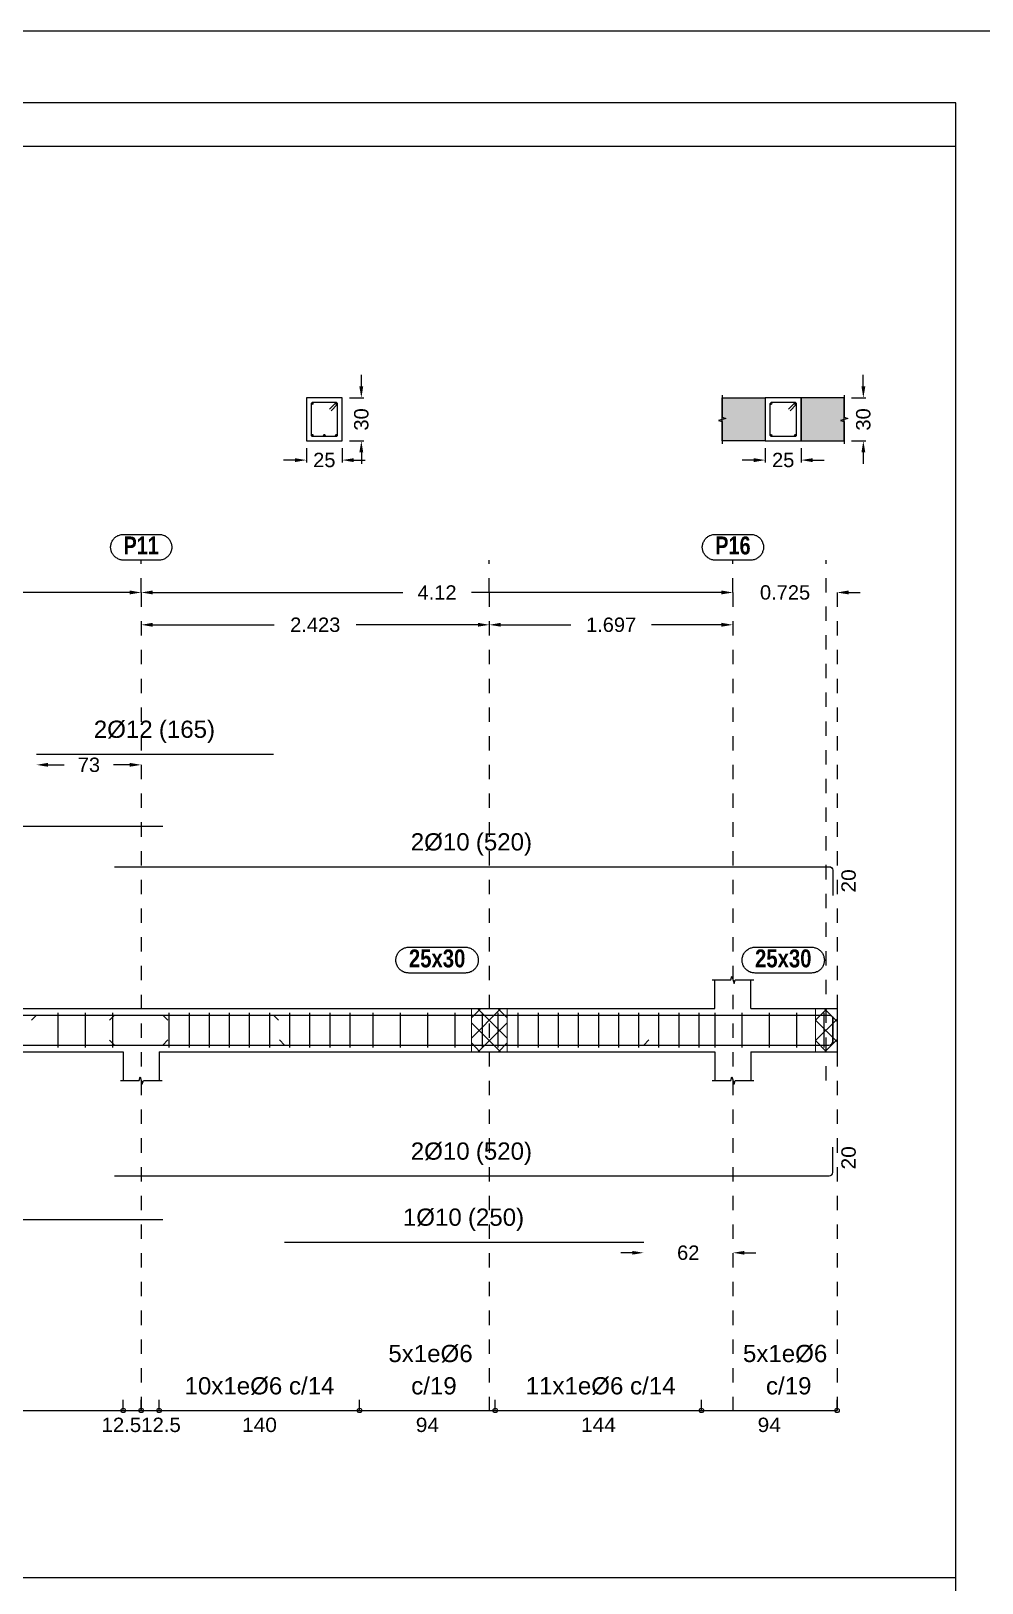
# Model space of a CAD drawing. Extents: x 2455 to 9764, y -806 to 181.
# Drawn here: x 4961.57 to 4968.19, y -398.53 to -387.73 of the extents above; entities that cross this region are included whole.
import ezdxf
from ezdxf.enums import TextEntityAlignment as Align

# ---------------------------------------------------------------- set-up
doc = ezdxf.new("R2010")
doc.units = 0
doc.header["$LTSCALE"] = 0.2
doc.header["$MEASUREMENT"] = 0
doc.linetypes.add('CYPE_RAYAPUNTO', pattern=[0.4125, 0.2025, -0.105, 0, -0.105])
doc.linetypes.add('PUNTOS2', pattern=[0.125, 0, -0.125])
doc.layers.add('01_cartela', color=6, linetype='CONTINUOUS', plot=False)
for name, color, linetype in [('01_cotas', 4, 'CONTINUOUS'), ('01_parcela', 7, 'CONTINUOUS'), ('01_primera', 5, 'CONTINUOUS'), ('ALZ_CONT_NUDOS', 5, 'CONTINUOUS'), ('ALZ_CONT_VIG_HORMIGON', 5, 'CONTINUOUS'), ('ALZ_COT_COT_LIN_APOYOS', 120, 'CYPE_RAYAPUNTO'), ('ALZ_REF_REF_REFERENCIA', 3, 'CONTINUOUS'), ('ALZ_REF_TEXTO_REF_NOMBRE', 3, 'CONTINUOUS'), ('ARM_LONGITUDINAL_Ø10', 4, 'CONTINUOUS'), ('ARM_LONGITUDINAL_Ø12', 4, 'CONTINUOUS'), ('ARM_TRANSVERSAL_Ø6', 4, 'CONTINUOUS'), ('SEC_CONT_FORJADOS_SECCION', 8, 'CONTINUOUS'), ('SEC_CONT_VIG_HORMIGON_SECCION', 2, 'CONTINUOUS'), ('UNI_CORTANTES', 3, 'CONTINUOUS')]:
    doc.layers.add(name, color=color, linetype=linetype)
doc.layers.add('VIG_CARAS', color=5, linetype='CONTINUOUS', lineweight=9)
doc.styles.add('BERNARDO', font='GOTHICB.TTF')
doc.styles.add('CYPETXT_0.15', font='arial.ttf', dxfattribs={"height": 0.1})
doc.styles.add('Estilo1', font='swissel.ttf')
doc.styles.add('NIEVES2', font='sanss___.ttf')
doc.styles.add('ROMANS', font='romans')
doc.dimstyles.new('DECIMAL-50', dxfattribs={"dimtxt": 0.08, "dimasz": 0.15, "dimexe": 0.05, "dimexo": 0.05, "dimgap": 0.09, "dimtad": 0, "dimzin": 0, "dimdsep": 46, "dimtxsty": 'ROMANS', "dimblk": 'DOTSMALL', "dimcen": 0.09, "dimclrt": 7, "dimadec": 0, "dimazin": 0, "dimtfac": 1.38, "dimtix": 1, "dimtofl": 0, "dimtmove": 2, "dimatfit": 3, "dimldrblk": 'OBLIQUE', "dimfxl": 1, "dimtolj": 1, "dimtzin": 0, "dimarcsym": 0})

# ---------------------------------------------------------------- blocks, each defined once
blk = doc.blocks.new('*D274')
at = {"layer": '01_cotas', "color": 0, "linetype": 'PUNTOS2', "lineweight": -2, "transparency": 16777216}
for p, q in [((4963.484, -390.633), (4963.484, -390.766)), ((4963.734, -390.633), (4963.734, -390.766))]:
    blk.add_line(p, q, dxfattribs=at)
at = {"layer": '01_cotas', "color": 0, "lineweight": -2, "transparency": 16777216}
for p, q in [((4963.404, -390.716), (4963.324, -390.716)), ((4963.814, -390.716), (4963.894, -390.716))]:
    blk.add_line(p, q, dxfattribs=at)
at = {"layer": '01_cotas', "color": 0, "transparency": 16777216}
for points in [[(4963.404, -390.703), (4963.404, -390.73), (4963.484, -390.716)], [(4963.814, -390.703), (4963.814, -390.73), (4963.734, -390.716)]]:
    blk.add_solid(points, dxfattribs=at)
at = {"layer": '01_cotas', "color": 5, "transparency": 16777216, "insert": (4963.609, -390.716), "char_height": 0.1, "attachment_point": 5, "style": 'Estilo1'}
blk.add_mtext('\\A1;25', dxfattribs=at)
blk = doc.blocks.new('*D275')
at = {"layer": '01_cotas', "color": 0, "lineweight": -2, "transparency": 16777216}
for p, q in [((4963.867, -390.203), (4963.867, -390.123)), ((4963.867, -390.663), (4963.867, -390.743))]:
    blk.add_line(p, q, dxfattribs=at)
at = {"layer": '01_cotas', "color": 0, "linetype": 'PUNTOS2', "lineweight": -2, "transparency": 16777216}
for p, q in [((4963.784, -390.283), (4963.917, -390.283)), ((4963.784, -390.583), (4963.917, -390.583))]:
    blk.add_line(p, q, dxfattribs=at)
at = {"layer": '01_cotas', "color": 0, "transparency": 16777216}
for points in [[(4963.853, -390.203), (4963.88, -390.203), (4963.867, -390.283)], [(4963.853, -390.663), (4963.88, -390.663), (4963.867, -390.583)]]:
    blk.add_solid(points, dxfattribs=at)
at = {"layer": '01_cotas', "color": 5, "transparency": 16777216, "insert": (4963.867, -390.433), "char_height": 0.1, "attachment_point": 5, "rotation": 90, "style": 'Estilo1'}
blk.add_mtext('\\A1;30', dxfattribs=at)
blk = doc.blocks.new('*D276')
at = {"layer": '01_cotas', "color": 0, "linetype": 'PUNTOS2', "lineweight": -2, "transparency": 16777216}
for p, q in [((4966.679, -390.633), (4966.679, -390.766)), ((4966.929, -390.633), (4966.929, -390.766))]:
    blk.add_line(p, q, dxfattribs=at)
at = {"layer": '01_cotas', "color": 0, "lineweight": -2, "transparency": 16777216}
for p, q in [((4966.599, -390.716), (4966.519, -390.716)), ((4967.009, -390.716), (4967.089, -390.716))]:
    blk.add_line(p, q, dxfattribs=at)
at = {"layer": '01_cotas', "color": 0, "transparency": 16777216}
for points in [[(4966.599, -390.703), (4966.599, -390.73), (4966.679, -390.716)], [(4967.009, -390.703), (4967.009, -390.73), (4966.929, -390.716)]]:
    blk.add_solid(points, dxfattribs=at)
at = {"layer": '01_cotas', "color": 5, "transparency": 16777216, "insert": (4966.804, -390.716), "char_height": 0.1, "attachment_point": 5, "style": 'Estilo1'}
blk.add_mtext('\\A1;25', dxfattribs=at)
blk = doc.blocks.new('*D277')
at = {"layer": '01_cotas', "color": 0, "lineweight": -2, "transparency": 16777216}
for p, q in [((4967.362, -390.203), (4967.362, -390.123)), ((4967.362, -390.663), (4967.362, -390.743))]:
    blk.add_line(p, q, dxfattribs=at)
at = {"layer": '01_cotas', "color": 0, "linetype": 'PUNTOS2', "lineweight": -2, "transparency": 16777216}
for p, q in [((4967.279, -390.283), (4967.412, -390.283)), ((4967.279, -390.583), (4967.412, -390.583))]:
    blk.add_line(p, q, dxfattribs=at)
at = {"layer": '01_cotas', "color": 0, "transparency": 16777216}
for points in [[(4967.349, -390.203), (4967.376, -390.203), (4967.362, -390.283)], [(4967.349, -390.663), (4967.376, -390.663), (4967.362, -390.583)]]:
    blk.add_solid(points, dxfattribs=at)
at = {"layer": '01_cotas', "color": 5, "transparency": 16777216, "insert": (4967.362, -390.433), "char_height": 0.1, "attachment_point": 5, "rotation": 90, "style": 'Estilo1'}
blk.add_mtext('\\A1;30', dxfattribs=at)
blk = doc.blocks.new('*D278')
at = {"layer": '01_cotas', "color": 0, "lineweight": -2, "transparency": 16777216}
for p, q in [((4962.414, -391.863), (4963.261, -391.863)), ((4964.678, -391.863), (4963.831, -391.863))]:
    blk.add_line(p, q, dxfattribs=at)
at = {"layer": '01_cotas', "color": 0, "transparency": 16777216}
for points in [[(4962.414, -391.849), (4962.414, -391.876), (4962.334, -391.863)], [(4964.678, -391.849), (4964.678, -391.876), (4964.758, -391.863)]]:
    blk.add_solid(points, dxfattribs=at)
at = {"layer": '01_cotas', "color": 5, "transparency": 16777216, "insert": (4963.546, -391.863), "char_height": 0.1, "attachment_point": 5, "style": 'Estilo1'}
blk.add_mtext('\\A1;2.423', dxfattribs=at)
blk = doc.blocks.new('*D279')
at = {"layer": '01_cotas', "color": 0, "lineweight": -2, "transparency": 16777216}
for p, q in [((4964.838, -391.863), (4965.326, -391.863)), ((4966.374, -391.863), (4965.886, -391.863))]:
    blk.add_line(p, q, dxfattribs=at)
at = {"layer": '01_cotas', "color": 0, "transparency": 16777216}
for points in [[(4964.838, -391.849), (4964.838, -391.876), (4964.758, -391.863)], [(4966.374, -391.849), (4966.374, -391.876), (4966.454, -391.863)]]:
    blk.add_solid(points, dxfattribs=at)
at = {"layer": '01_cotas', "color": 5, "transparency": 16777216, "insert": (4965.606, -391.863), "char_height": 0.1, "attachment_point": 5, "style": 'Estilo1'}
blk.add_mtext('\\A1;1.697', dxfattribs=at)
blk = doc.blocks.new('*D281')
at = {"layer": '01_cotas', "color": 0, "lineweight": -2, "transparency": 16777216}
for p, q in [((4959.164, -391.638), (4960.469, -391.638)), ((4962.254, -391.638), (4960.95, -391.638))]:
    blk.add_line(p, q, dxfattribs=at)
at = {"layer": '01_cotas', "color": 0, "transparency": 16777216}
for points in [[(4959.164, -391.624), (4959.164, -391.651), (4959.084, -391.638)], [(4962.254, -391.624), (4962.254, -391.651), (4962.334, -391.638)]]:
    blk.add_solid(points, dxfattribs=at)
at = {"layer": '01_cotas', "color": 5, "transparency": 16777216, "insert": (4960.709, -391.638), "char_height": 0.1, "attachment_point": 5, "style": 'Estilo1'}
blk.add_mtext('\\A1;3.25', dxfattribs=at)
blk = doc.blocks.new('*D282')
at = {"layer": '01_cotas', "color": 0, "lineweight": -2, "transparency": 16777216}
for p, q in [((4962.414, -391.638), (4964.155, -391.638)), ((4966.374, -391.638), (4964.634, -391.638))]:
    blk.add_line(p, q, dxfattribs=at)
at = {"layer": '01_cotas', "color": 0, "transparency": 16777216}
for points in [[(4962.414, -391.624), (4962.414, -391.651), (4962.334, -391.638)], [(4966.374, -391.624), (4966.374, -391.651), (4966.454, -391.638)]]:
    blk.add_solid(points, dxfattribs=at)
at = {"layer": '01_cotas', "color": 5, "transparency": 16777216, "insert": (4964.394, -391.638), "char_height": 0.1, "attachment_point": 5, "style": 'Estilo1'}
blk.add_mtext('\\A1;4.12', dxfattribs=at)
blk = doc.blocks.new('*D283')
at = {"layer": '01_cotas', "color": 0, "lineweight": -2, "transparency": 16777216}
for p, q in [((4966.374, -391.638), (4966.294, -391.638)), ((4967.259, -391.638), (4967.339, -391.638))]:
    blk.add_line(p, q, dxfattribs=at)
at = {"layer": '01_cotas', "color": 0, "transparency": 16777216}
for points in [[(4966.374, -391.624), (4966.374, -391.651), (4966.454, -391.638)], [(4967.259, -391.624), (4967.259, -391.651), (4967.179, -391.638)]]:
    blk.add_solid(points, dxfattribs=at)
at = {"layer": '01_cotas', "color": 5, "transparency": 16777216, "insert": (4966.817, -391.638), "char_height": 0.1, "attachment_point": 5, "style": 'Estilo1'}
blk.add_mtext('\\A1;0.725', dxfattribs=at)
blk = doc.blocks.new('*D287')
at = {"layer": '01_cotas', "color": 0, "lineweight": -2, "transparency": 16777216}
for p, q in [((4961.685, -392.838), (4961.798, -392.838)), ((4962.254, -392.838), (4962.142, -392.838))]:
    blk.add_line(p, q, dxfattribs=at)
at = {"layer": '01_cotas', "color": 0, "transparency": 16777216}
for points in [[(4961.685, -392.824), (4961.685, -392.851), (4961.605, -392.838)], [(4962.254, -392.824), (4962.254, -392.851), (4962.334, -392.838)]]:
    blk.add_solid(points, dxfattribs=at)
at = {"layer": '01_cotas', "color": 5, "transparency": 16777216, "insert": (4961.97, -392.838), "char_height": 0.1, "attachment_point": 5, "style": 'Estilo1'}
blk.add_mtext('\\A1;73', dxfattribs=at)
blk = doc.blocks.new('*D288')
at = {"layer": '01_cotas', "color": 0, "lineweight": -2, "transparency": 16777216}
for p, q in [((4965.753, -396.235), (4965.673, -396.235)), ((4966.534, -396.235), (4966.614, -396.235))]:
    blk.add_line(p, q, dxfattribs=at)
at = {"layer": '01_cotas', "color": 0, "transparency": 16777216}
for points in [[(4965.753, -396.222), (4965.753, -396.248), (4965.833, -396.235)], [(4966.534, -396.222), (4966.534, -396.248), (4966.454, -396.235)]]:
    blk.add_solid(points, dxfattribs=at)
at = {"layer": '01_cotas', "color": 5, "transparency": 16777216, "insert": (4966.143, -396.235), "char_height": 0.1, "attachment_point": 5, "style": 'Estilo1'}
blk.add_mtext('\\A1;62', dxfattribs=at)

msp = doc.modelspace()

# ---------------------------------------------------------------- hatches: boundary and pattern name
at = {"layer": 'SEC_CONT_FORJADOS_SECCION', "true_color": 0xdad7d3}
for points in [[(4966.379, -390.283), (4966.679, -390.283), (4966.679, -390.583), (4966.379, -390.583)], [(4967.229, -390.283), (4966.929, -390.283), (4966.929, -390.583), (4967.229, -390.583)]]:
    msp.add_hatch(color=254, dxfattribs=at).paths.add_polyline_path(points)

# ---------------------------------------------------------------- linework, layer by layer
at = {"layer": '01_cartela', "color": 3}
msp.add_lwpolyline([(4955.92, -387.729), (4955.92, -409.264), (4986.558, -409.264), (4986.558, -387.729)], close=True, dxfattribs=at)
at = {"layer": '01_parcela', "color": 7, "ltscale": 2.5}
for p, q in [((4968.005, -388.229), (4956.42, -388.229)), ((4968.005, -408.764), (4968.005, -388.229)), ((4956.419, -398.496), (4968.005, -398.496))]:
    msp.add_line(p, q, dxfattribs=at)
at = {"layer": '01_primera', "ltscale": 2.5}
msp.add_line((4956.42, -388.531), (4968.005, -388.531), dxfattribs=at)
at = {"layer": 'ALZ_CONT_NUDOS'}
for p, q in [((4966.329, -394.535), (4966.329, -394.335)), ((4966.579, -394.535), (4966.579, -394.335)), ((4967.179, -394.535), (4967.179, -394.835)), ((4962.209, -394.835), (4962.209, -395.035)), ((4962.459, -394.835), (4962.459, -395.035)), ((4966.329, -394.835), (4966.329, -395.035)), ((4966.579, -394.835), (4966.579, -395.035))]:
    msp.add_line(p, q, dxfattribs=at)
at = {"layer": 'ALZ_CONT_NUDOS', "lineweight": 0}
for p, q in [((4964.633, -394.6), (4964.698, -394.535)), ((4964.633, -394.741), (4964.839, -394.535)), ((4964.883, -394.741), (4964.676, -394.535)), ((4964.883, -394.6), (4964.818, -394.535)), ((4967.029, -394.616), (4967.111, -394.535)), ((4967.179, -394.625), (4967.089, -394.535)), ((4964.835, -394.835), (4964.633, -394.633)), ((4964.681, -394.835), (4964.883, -394.633)), ((4967.029, -394.758), (4967.179, -394.608)), ((4967.179, -394.766), (4967.029, -394.616)), ((4964.693, -394.835), (4964.633, -394.774)), ((4964.822, -394.835), (4964.883, -394.774)), ((4967.106, -394.835), (4967.029, -394.758)), ((4967.094, -394.835), (4967.179, -394.749))]:
    msp.add_line(p, q, dxfattribs=at)
at = {"layer": 'ALZ_CONT_NUDOS'}
for points in [[(4966.309, -394.335), (4966.439, -394.335), (4966.447, -394.31), (4966.462, -394.36), (4966.469, -394.335), (4966.599, -394.335)], [(4962.209, -394.535), (4962.459, -394.535)], [(4967.029, -394.535), (4967.179, -394.535)], [(4967.029, -394.835), (4967.179, -394.835)], [(4962.189, -395.035), (4962.319, -395.035), (4962.327, -395.01), (4962.342, -395.06), (4962.349, -395.035), (4962.479, -395.035)], [(4966.309, -395.035), (4966.439, -395.035), (4966.447, -395.01), (4966.462, -395.06), (4966.469, -395.035), (4966.599, -395.035)]]:
    msp.add_lwpolyline(points, dxfattribs=at)
at = {"layer": 'ALZ_CONT_NUDOS', "lineweight": 0}
for points in [[(4964.633, -394.535), (4964.633, -394.835), (4964.883, -394.835), (4964.883, -394.535), (4964.633, -394.535)], [(4967.029, -394.535), (4967.029, -394.835), (4967.179, -394.835), (4967.179, -394.535), (4967.029, -394.535)]]:
    msp.add_lwpolyline(points, close=True, dxfattribs=at)
at = {"layer": 'ALZ_CONT_VIG_HORMIGON'}
for p, q in [((4959.209, -394.535), (4962.209, -394.535)), ((4962.459, -394.535), (4964.758, -394.535)), ((4964.758, -394.535), (4966.329, -394.535)), ((4966.579, -394.535), (4967.029, -394.535)), ((4959.209, -394.835), (4962.209, -394.835)), ((4962.459, -394.835), (4964.758, -394.835)), ((4964.758, -394.835), (4966.329, -394.835)), ((4966.579, -394.835), (4967.029, -394.835))]:
    msp.add_line(p, q, dxfattribs=at)
at = {"layer": 'ALZ_COT_COT_LIN_APOYOS'}
for p, q in [((4962.334, -391.638), (4962.334, -391.413)), ((4964.758, -391.638), (4964.758, -391.413)), ((4966.454, -391.638), (4966.454, -391.413)), ((4967.104, -391.638), (4967.104, -391.413)), ((4962.334, -391.638), (4962.334, -397.333)), ((4962.334, -391.638), (4962.334, -397.333)), ((4964.758, -391.638), (4964.758, -397.333)), ((4966.454, -391.638), (4966.454, -397.333)), ((4966.454, -391.638), (4966.454, -397.333)), ((4967.104, -395.035), (4967.104, -391.638)), ((4967.179, -391.638), (4967.179, -397.333))]:
    msp.add_line(p, q, dxfattribs=at)
at = {"layer": 'ALZ_REF_REF_REFERENCIA'}
for points in [[(4962.457, -391.233), (4962.463, -391.233), (4962.469, -391.234), (4962.475, -391.235), (4962.481, -391.236), (4962.487, -391.238), (4962.493, -391.24), (4962.498, -391.242), (4962.503, -391.245), (4962.508, -391.249), (4962.513, -391.252), (4962.518, -391.256), (4962.522, -391.26), (4962.526, -391.265), (4962.53, -391.269), (4962.533, -391.274), (4962.536, -391.28), (4962.539, -391.285), (4962.541, -391.29), (4962.543, -391.296), (4962.545, -391.302), (4962.546, -391.308), (4962.547, -391.314), (4962.547, -391.32), (4962.547, -391.326), (4962.547, -391.332), (4962.546, -391.338), (4962.545, -391.344), (4962.543, -391.349), (4962.541, -391.355), (4962.539, -391.361), (4962.536, -391.366), (4962.533, -391.371), (4962.53, -391.376), (4962.526, -391.381), (4962.522, -391.385), (4962.518, -391.39), (4962.513, -391.393), (4962.508, -391.397), (4962.503, -391.4), (4962.498, -391.403), (4962.493, -391.406), (4962.487, -391.408), (4962.481, -391.41), (4962.475, -391.411), (4962.469, -391.412), (4962.463, -391.413), (4962.457, -391.413), (4962.211, -391.413), (4962.205, -391.413), (4962.199, -391.412), (4962.194, -391.411), (4962.188, -391.41), (4962.182, -391.408), (4962.176, -391.406), (4962.171, -391.403), (4962.166, -391.4), (4962.16, -391.397), (4962.156, -391.393), (4962.151, -391.39), (4962.147, -391.385), (4962.143, -391.381), (4962.139, -391.376), (4962.136, -391.371), (4962.133, -391.366), (4962.13, -391.361), (4962.127, -391.355), (4962.125, -391.349), (4962.124, -391.344), (4962.123, -391.338), (4962.122, -391.332), (4962.121, -391.326), (4962.121, -391.32), (4962.122, -391.314), (4962.123, -391.308), (4962.124, -391.302), (4962.125, -391.296), (4962.127, -391.29), (4962.13, -391.285), (4962.133, -391.28), (4962.136, -391.274), (4962.139, -391.269), (4962.143, -391.265), (4962.147, -391.26), (4962.151, -391.256), (4962.156, -391.252), (4962.16, -391.249), (4962.166, -391.245), (4962.171, -391.242), (4962.176, -391.24), (4962.182, -391.238), (4962.188, -391.236), (4962.194, -391.235), (4962.199, -391.234), (4962.205, -391.233), (4962.211, -391.233), (4962.457, -391.233)], [(4966.577, -391.233), (4966.583, -391.233), (4966.589, -391.234), (4966.595, -391.235), (4966.601, -391.236), (4966.607, -391.238), (4966.613, -391.24), (4966.618, -391.242), (4966.623, -391.245), (4966.628, -391.249), (4966.633, -391.252), (4966.638, -391.256), (4966.642, -391.26), (4966.646, -391.265), (4966.65, -391.269), (4966.653, -391.274), (4966.656, -391.28), (4966.659, -391.285), (4966.661, -391.29), (4966.663, -391.296), (4966.665, -391.302), (4966.666, -391.308), (4966.667, -391.314), (4966.667, -391.32), (4966.667, -391.326), (4966.667, -391.332), (4966.666, -391.338), (4966.665, -391.344), (4966.663, -391.349), (4966.661, -391.355), (4966.659, -391.361), (4966.656, -391.366), (4966.653, -391.371), (4966.65, -391.376), (4966.646, -391.381), (4966.642, -391.385), (4966.638, -391.39), (4966.633, -391.393), (4966.628, -391.397), (4966.623, -391.4), (4966.618, -391.403), (4966.613, -391.406), (4966.607, -391.408), (4966.601, -391.41), (4966.595, -391.411), (4966.589, -391.412), (4966.583, -391.413), (4966.577, -391.413), (4966.331, -391.413), (4966.325, -391.413), (4966.319, -391.412), (4966.314, -391.411), (4966.308, -391.41), (4966.302, -391.408), (4966.296, -391.406), (4966.291, -391.403), (4966.286, -391.4), (4966.28, -391.397), (4966.276, -391.393), (4966.271, -391.39), (4966.267, -391.385), (4966.263, -391.381), (4966.259, -391.376), (4966.256, -391.371), (4966.253, -391.366), (4966.25, -391.361), (4966.247, -391.355), (4966.245, -391.349), (4966.244, -391.344), (4966.243, -391.338), (4966.242, -391.332), (4966.241, -391.326), (4966.241, -391.32), (4966.242, -391.314), (4966.243, -391.308), (4966.244, -391.302), (4966.245, -391.296), (4966.247, -391.29), (4966.25, -391.285), (4966.253, -391.28), (4966.256, -391.274), (4966.259, -391.269), (4966.263, -391.265), (4966.267, -391.26), (4966.271, -391.256), (4966.276, -391.252), (4966.28, -391.249), (4966.286, -391.245), (4966.291, -391.242), (4966.296, -391.24), (4966.302, -391.238), (4966.308, -391.236), (4966.314, -391.235), (4966.319, -391.234), (4966.325, -391.233), (4966.331, -391.233), (4966.577, -391.233)]]:
    msp.add_lwpolyline(points, close=True, dxfattribs=at)
at = {"layer": 'ALZ_REF_TEXTO_REF_NOMBRE', "color": 5}
for points in [[(4964.591, -394.108), (4964.597, -394.108), (4964.603, -394.108), (4964.609, -394.109), (4964.615, -394.111), (4964.62, -394.113), (4964.626, -394.115), (4964.632, -394.117), (4964.637, -394.12), (4964.642, -394.123), (4964.647, -394.127), (4964.651, -394.131), (4964.656, -394.135), (4964.66, -394.139), (4964.663, -394.144), (4964.667, -394.149), (4964.67, -394.154), (4964.673, -394.16), (4964.675, -394.165), (4964.677, -394.171), (4964.678, -394.177), (4964.68, -394.183), (4964.68, -394.189), (4964.681, -394.195), (4964.681, -394.201), (4964.68, -394.207), (4964.68, -394.213), (4964.678, -394.218), (4964.677, -394.224), (4964.675, -394.23), (4964.673, -394.235), (4964.67, -394.241), (4964.667, -394.246), (4964.663, -394.251), (4964.66, -394.256), (4964.656, -394.26), (4964.651, -394.264), (4964.647, -394.268), (4964.642, -394.272), (4964.637, -394.275), (4964.632, -394.278), (4964.626, -394.28), (4964.62, -394.283), (4964.615, -394.284), (4964.609, -394.286), (4964.603, -394.287), (4964.597, -394.287), (4964.591, -394.288), (4964.198, -394.288), (4964.192, -394.287), (4964.186, -394.287), (4964.18, -394.286), (4964.174, -394.284), (4964.168, -394.283), (4964.163, -394.28), (4964.157, -394.278), (4964.152, -394.275), (4964.147, -394.272), (4964.142, -394.268), (4964.138, -394.264), (4964.133, -394.26), (4964.129, -394.256), (4964.125, -394.251), (4964.122, -394.246), (4964.119, -394.241), (4964.116, -394.235), (4964.114, -394.23), (4964.112, -394.224), (4964.11, -394.218), (4964.109, -394.213), (4964.108, -394.207), (4964.108, -394.201), (4964.108, -394.195), (4964.108, -394.189), (4964.109, -394.183), (4964.11, -394.177), (4964.112, -394.171), (4964.114, -394.165), (4964.116, -394.16), (4964.119, -394.154), (4964.122, -394.149), (4964.125, -394.144), (4964.129, -394.139), (4964.133, -394.135), (4964.138, -394.131), (4964.142, -394.127), (4964.147, -394.123), (4964.152, -394.12), (4964.157, -394.117), (4964.163, -394.115), (4964.168, -394.113), (4964.174, -394.111), (4964.18, -394.109), (4964.186, -394.108), (4964.192, -394.108), (4964.198, -394.108), (4964.591, -394.108)], [(4967.001, -394.108), (4967.007, -394.108), (4967.013, -394.108), (4967.019, -394.109), (4967.025, -394.111), (4967.03, -394.113), (4967.036, -394.115), (4967.042, -394.117), (4967.047, -394.12), (4967.052, -394.123), (4967.057, -394.127), (4967.061, -394.131), (4967.066, -394.135), (4967.07, -394.139), (4967.073, -394.144), (4967.077, -394.149), (4967.08, -394.154), (4967.083, -394.16), (4967.085, -394.165), (4967.087, -394.171), (4967.088, -394.177), (4967.09, -394.183), (4967.09, -394.189), (4967.091, -394.195), (4967.091, -394.201), (4967.09, -394.207), (4967.09, -394.213), (4967.088, -394.218), (4967.087, -394.224), (4967.085, -394.23), (4967.083, -394.235), (4967.08, -394.241), (4967.077, -394.246), (4967.073, -394.251), (4967.07, -394.256), (4967.066, -394.26), (4967.061, -394.264), (4967.057, -394.268), (4967.052, -394.272), (4967.047, -394.275), (4967.042, -394.278), (4967.036, -394.28), (4967.03, -394.283), (4967.025, -394.284), (4967.019, -394.286), (4967.013, -394.287), (4967.007, -394.287), (4967.001, -394.288), (4966.608, -394.288), (4966.602, -394.287), (4966.596, -394.287), (4966.59, -394.286), (4966.584, -394.284), (4966.578, -394.283), (4966.573, -394.28), (4966.567, -394.278), (4966.562, -394.275), (4966.557, -394.272), (4966.552, -394.268), (4966.548, -394.264), (4966.543, -394.26), (4966.539, -394.256), (4966.535, -394.251), (4966.532, -394.246), (4966.529, -394.241), (4966.526, -394.235), (4966.524, -394.23), (4966.522, -394.224), (4966.52, -394.218), (4966.519, -394.213), (4966.518, -394.207), (4966.518, -394.201), (4966.518, -394.195), (4966.518, -394.189), (4966.519, -394.183), (4966.52, -394.177), (4966.522, -394.171), (4966.524, -394.165), (4966.526, -394.16), (4966.529, -394.154), (4966.532, -394.149), (4966.535, -394.144), (4966.539, -394.139), (4966.543, -394.135), (4966.548, -394.131), (4966.552, -394.127), (4966.557, -394.123), (4966.562, -394.12), (4966.567, -394.117), (4966.573, -394.115), (4966.578, -394.113), (4966.584, -394.111), (4966.59, -394.109), (4966.596, -394.108), (4966.602, -394.108), (4966.608, -394.108), (4967.001, -394.108)]]:
    msp.add_lwpolyline(points, close=True, dxfattribs=at)
at = {"layer": 'ARM_LONGITUDINAL_Ø10'}
for p, q in [((4962.149, -394.581), (4962.113, -394.615)), ((4962.484, -394.581), (4962.52, -394.616)), ((4962.149, -394.789), (4962.113, -394.755)), ((4962.484, -394.789), (4962.52, -394.753)), ((4963.333, -394.789), (4963.297, -394.753)), ((4965.833, -394.789), (4965.868, -394.753))]:
    msp.add_line(p, q, dxfattribs=at)
for points in [[(4958.934, -393.265), (4962.484, -393.265)], [(4962.149, -393.547), (4967.124, -393.547), (4967.134, -393.549), (4967.142, -393.554), (4967.148, -393.563), (4967.149, -393.572), (4967.149, -393.747)], [(4958.934, -394.581), (4962.484, -394.581)], [(4962.149, -394.581), (4967.124, -394.581), (4967.134, -394.583), (4967.142, -394.588), (4967.148, -394.596), (4967.149, -394.606), (4967.149, -394.781)], [(4962.149, -394.789), (4967.124, -394.789), (4967.134, -394.787), (4967.142, -394.781), (4967.148, -394.773), (4967.149, -394.764), (4967.149, -394.589)], [(4958.934, -394.789), (4962.484, -394.789)], [(4963.333, -394.789), (4965.833, -394.789)], [(4962.149, -395.7), (4967.124, -395.7), (4967.134, -395.698), (4967.142, -395.693), (4967.148, -395.685), (4967.149, -395.675), (4967.149, -395.5)], [(4958.934, -396.003), (4962.484, -396.003)], [(4963.333, -396.16), (4965.833, -396.16)]]:
    msp.add_lwpolyline(points, dxfattribs=at)
for centre in [(4963.525, -390.324), (4963.693, -390.324), (4966.72, -390.324), (4966.888, -390.324), (4963.525, -390.542), (4963.609, -390.542), (4963.693, -390.542), (4966.72, -390.542), (4966.888, -390.542)]:
    msp.add_circle(centre, 0.005, dxfattribs=at)
at = {"layer": 'ARM_LONGITUDINAL_Ø12'}
for p, q in [((4961.605, -394.581), (4961.57, -394.616)), ((4963.255, -394.581), (4963.29, -394.616))]:
    msp.add_line(p, q, dxfattribs=at)
for points in [[(4961.605, -392.763), (4963.255, -392.763)], [(4961.605, -394.581), (4963.255, -394.581)]]:
    msp.add_lwpolyline(points, dxfattribs=at)
at = {"layer": 'ARM_TRANSVERSAL_Ø6'}
for p, q in [((4961.754, -394.565), (4961.754, -394.805)), ((4961.944, -394.565), (4961.944, -394.805)), ((4962.134, -394.565), (4962.134, -394.805)), ((4962.527, -394.565), (4962.527, -394.805)), ((4962.667, -394.565), (4962.667, -394.805)), ((4962.807, -394.565), (4962.807, -394.805)), ((4962.947, -394.565), (4962.947, -394.805)), ((4963.087, -394.565), (4963.087, -394.805)), ((4963.227, -394.565), (4963.227, -394.805)), ((4963.367, -394.565), (4963.367, -394.805)), ((4963.507, -394.565), (4963.507, -394.805)), ((4963.647, -394.565), (4963.647, -394.805)), ((4963.787, -394.565), (4963.787, -394.805)), ((4963.947, -394.565), (4963.947, -394.805)), ((4964.137, -394.565), (4964.137, -394.805)), ((4964.327, -394.565), (4964.327, -394.805)), ((4964.517, -394.565), (4964.517, -394.805)), ((4964.707, -394.565), (4964.707, -394.805)), ((4964.817, -394.565), (4964.817, -394.805)), ((4964.957, -394.565), (4964.957, -394.805)), ((4965.097, -394.565), (4965.097, -394.805)), ((4965.237, -394.565), (4965.237, -394.805)), ((4965.377, -394.565), (4965.377, -394.805)), ((4965.517, -394.565), (4965.517, -394.805)), ((4965.657, -394.565), (4965.657, -394.805)), ((4965.797, -394.565), (4965.797, -394.805)), ((4965.937, -394.565), (4965.937, -394.805)), ((4966.077, -394.565), (4966.077, -394.805)), ((4966.217, -394.565), (4966.217, -394.805)), ((4966.327, -394.565), (4966.327, -394.805)), ((4966.517, -394.565), (4966.517, -394.805)), ((4966.707, -394.565), (4966.707, -394.805)), ((4966.897, -394.565), (4966.897, -394.805)), ((4967.087, -394.565), (4967.087, -394.805))]:
    msp.add_line(p, q, dxfattribs=at)
for points in [[(4963.656, -390.372), (4963.698, -390.33), (4963.699, -390.329), (4963.7, -390.327), (4963.7, -390.326), (4963.701, -390.324), (4963.7, -390.323), (4963.7, -390.321), (4963.699, -390.32), (4963.698, -390.319), (4963.697, -390.318), (4963.696, -390.317), (4963.694, -390.316), (4963.693, -390.316), (4963.525, -390.316), (4963.522, -390.317), (4963.519, -390.319), (4963.517, -390.321), (4963.517, -390.324), (4963.517, -390.542), (4963.517, -390.545), (4963.519, -390.548), (4963.522, -390.55), (4963.525, -390.55), (4963.693, -390.55), (4963.696, -390.55), (4963.698, -390.548), (4963.7, -390.545), (4963.701, -390.542), (4963.701, -390.324), (4963.7, -390.323), (4963.7, -390.321), (4963.699, -390.32), (4963.698, -390.319), (4963.697, -390.318), (4963.696, -390.317), (4963.694, -390.316), (4963.693, -390.316), (4963.691, -390.316), (4963.69, -390.317), (4963.688, -390.318), (4963.687, -390.319), (4963.645, -390.361)], [(4966.852, -390.372), (4966.894, -390.33), (4966.895, -390.329), (4966.896, -390.327), (4966.896, -390.326), (4966.896, -390.324), (4966.896, -390.323), (4966.896, -390.321), (4966.895, -390.32), (4966.894, -390.319), (4966.893, -390.318), (4966.891, -390.317), (4966.89, -390.316), (4966.888, -390.316), (4966.72, -390.316), (4966.717, -390.317), (4966.715, -390.319), (4966.713, -390.321), (4966.712, -390.324), (4966.712, -390.542), (4966.713, -390.545), (4966.715, -390.548), (4966.717, -390.55), (4966.72, -390.55), (4966.888, -390.55), (4966.891, -390.55), (4966.894, -390.548), (4966.896, -390.545), (4966.896, -390.542), (4966.896, -390.324), (4966.896, -390.323), (4966.896, -390.321), (4966.895, -390.32), (4966.894, -390.319), (4966.893, -390.318), (4966.891, -390.317), (4966.89, -390.316), (4966.888, -390.316), (4966.887, -390.316), (4966.885, -390.317), (4966.884, -390.318), (4966.883, -390.319), (4966.84, -390.361)]]:
    msp.add_lwpolyline(points, dxfattribs=at)
at = {"layer": 'SEC_CONT_FORJADOS_SECCION'}
for points in [[(4966.379, -390.263), (4966.379, -390.418), (4966.404, -390.426), (4966.354, -390.441), (4966.379, -390.448), (4966.379, -390.603)], [(4967.229, -390.263), (4967.229, -390.418), (4967.254, -390.426), (4967.204, -390.441), (4967.229, -390.448), (4967.229, -390.603)], [(4966.379, -390.283), (4966.679, -390.283), (4966.679, -390.583), (4966.379, -390.583)], [(4967.229, -390.283), (4966.929, -390.283), (4966.929, -390.583), (4967.229, -390.583)]]:
    msp.add_lwpolyline(points, dxfattribs=at)
at = {"layer": 'SEC_CONT_FORJADOS_SECCION', "color": 254, "true_color": 0xdad7d3}
for points in [[(4966.379, -390.283), (4966.679, -390.283), (4966.679, -390.583), (4966.379, -390.583)], [(4967.229, -390.283), (4966.929, -390.283), (4966.929, -390.583), (4967.229, -390.583)]]:
    msp.add_lwpolyline(points, close=True, dxfattribs=at)
at = {"layer": 'SEC_CONT_VIG_HORMIGON_SECCION'}
for points in [[(4963.734, -390.283), (4963.484, -390.283), (4963.484, -390.583), (4963.734, -390.583), (4963.734, -390.283)], [(4966.929, -390.283), (4966.679, -390.283), (4966.679, -390.583), (4966.929, -390.583), (4966.929, -390.283)]]:
    msp.add_lwpolyline(points, close=True, dxfattribs=at)
at = {"layer": 'UNI_CORTANTES', "color": 2}
for p, q in [((4962.209, -397.333), (4962.209, -397.258)), ((4962.334, -397.333), (4962.334, -397.258)), ((4962.459, -397.333), (4962.459, -397.258)), ((4963.855, -397.333), (4963.855, -397.258)), ((4964.799, -397.333), (4964.799, -397.258)), ((4966.235, -397.333), (4966.235, -397.258))]:
    msp.add_line(p, q, dxfattribs=at)
for points in [[(4959.209, -397.333), (4962.209, -397.333), (4962.209, -397.258)], [(4962.209, -397.333), (4962.334, -397.333), (4962.334, -397.258)], [(4962.334, -397.333), (4962.459, -397.333), (4962.459, -397.258)], [(4962.459, -397.333), (4963.855, -397.333), (4963.855, -397.258)], [(4963.855, -397.333), (4964.799, -397.333), (4964.799, -397.258)], [(4964.799, -397.333), (4966.235, -397.333), (4966.235, -397.258)], [(4966.235, -397.333), (4967.179, -397.333), (4967.179, -397.258)]]:
    msp.add_lwpolyline(points, dxfattribs=at)
for centre in [(4962.209, -397.333), (4962.209, -397.333), (4962.334, -397.333), (4962.334, -397.333), (4962.459, -397.333), (4962.459, -397.333), (4963.855, -397.333), (4963.855, -397.333), (4964.799, -397.333), (4964.799, -397.333), (4966.235, -397.333), (4966.235, -397.333), (4967.179, -397.333)]:
    msp.add_circle(centre, 0.015, dxfattribs=at)

# ---------------------------------------------------------------- texts
at = {"layer": 'ALZ_REF_TEXTO_REF_NOMBRE', "color": 5, "style": 'BERNARDO'}
for s, width, p, p2 in [('P11', 0.841304, (4962.211, -391.373), (4962.457, -391.373)), ('P16', 0.841304, (4966.331, -391.373), (4966.577, -391.373)), ('25x30', 0.806421, (4964.198, -394.248), (4964.591, -394.248)), ('25x30', 0.806421, (4966.608, -394.248), (4967.001, -394.248))]:
    msp.add_text(s, height=0.125, dxfattribs=dict(at, width=width)).set_placement(p, p2, align=Align.FIT)
at = {"layer": 'UNI_CORTANTES', "color": 4, "style": 'CYPETXT_0.15', "width": 1.042546}
for p, p2 in [((4967.309, -393.727), (4967.309, -393.565)), ((4967.309, -395.655), (4967.309, -395.493))]:
    msp.add_text('20', height=0.1, rotation=90, dxfattribs=at).set_placement(p, p2, align=Align.FIT)
at = {"layer": 'UNI_CORTANTES', "color": 2, "style": 'CYPETXT_0.15'}
for s, width, p, p2 in [('12.5', 1.015093, (4962.058, -397.483), (4962.334, -397.483)), ('12.5', 1.015093, (4962.334, -397.483), (4962.61, -397.483)), ('140', 1.042546, (4963.036, -397.483), (4963.279, -397.483)), ('94', 1.042546, (4964.246, -397.483), (4964.408, -397.483)), ('144', 1.042546, (4965.396, -397.483), (4965.639, -397.483)), ('94', 1.042546, (4966.626, -397.483), (4966.788, -397.483))]:
    msp.add_text(s, height=0.1, dxfattribs=dict(at, width=width)).set_placement(p, p2, align=Align.FIT)
at = {"layer": 'VIG_CARAS', "color": 5, "style": 'NIEVES2'}
for s, p in [('2%%c12', (4962.004, -392.686)), ('(165)', (4962.457, -392.686)), ('2%%c10', (4964.211, -393.47)), ('(520)', (4964.664, -393.47)), ('2%%c10', (4964.211, -395.623)), ('(520)', (4964.664, -395.623)), ('1%%c10', (4964.156, -396.083)), ('(250)', (4964.609, -396.083))]:
    msp.add_text(s, height=0.12, dxfattribs=at).set_placement(p, align=Align.BOTTOM_LEFT)
at = {"layer": 'VIG_CARAS', "color": 4, "style": 'NIEVES2'}
for s, p in [('5x1e%%c6', (4964.055, -397.032)), ('5x1e%%c6', (4966.524, -397.032)), ('10x1e%%c6 c/14', (4962.636, -397.257)), ('c/19', (4964.214, -397.257)), ('11x1e%%c6 c/14', (4965.011, -397.257)), ('c/19', (4966.684, -397.257))]:
    msp.add_text(s, height=0.12, dxfattribs=at).set_placement(p, align=Align.BOTTOM_LEFT)

# ---------------------------------------------------------------- dimensions: what is measured, and where the dimension line sits
at = {"layer": '01_cotas', "color": 2}
for p1, p2, distance, text, picture, middle in [((4963.734, -390.583), (4963.734, -390.283), -0.133, '30', '*D275', (4963.867, -390.433)), ((4967.229, -390.583), (4967.229, -390.283), -0.133, '30', '*D277', (4967.362, -390.433)), ((4963.484, -390.583), (4963.734, -390.583), -0.133, '25', '*D274', (4963.609, -390.716)), ((4966.679, -390.583), (4966.929, -390.583), -0.133, '25', '*D276', (4966.804, -390.716)), ((4962.334, -391.638), (4959.084, -391.638), 0, '3.25', '*D281', (4960.709, -391.638)), ((4966.454, -391.638), (4962.334, -391.638), 0, '4.12', '*D282', (4964.394, -391.638)), ((4967.179, -391.638), (4966.454, -391.638), 0, '0.725', '*D283', (4966.817, -391.638)), ((4964.758, -391.863), (4962.334, -391.863), 0, '2.423', '*D278', (4963.546, -391.863)), ((4966.454, -391.863), (4964.758, -391.863), 0, '1.697', '*D279', (4965.606, -391.863)), ((4961.605, -392.838), (4962.334, -392.838), 0, '73', '*D287', (4961.97, -392.838)), ((4965.833, -396.235), (4966.454, -396.235), 0, '62', '*D288', (4966.143, -396.235))]:
    dim = msp.add_aligned_dim(p1=p1, p2=p2, distance=distance, text=text, dimstyle='DECIMAL-50', override={"dimtxt": 0.1, "dimasz": 0.08, "dimtxsty": 'Estilo1', "dimsah": 1, "dimclrt": 5, "dimfxl": 0.09, "dimarcsym": 2}, dxfattribs=at)
    dim.commit()
    dim.dimension.update_dxf_attribs({"geometry": picture, "text_midpoint": middle})

doc.saveas('drawing.dxf')
